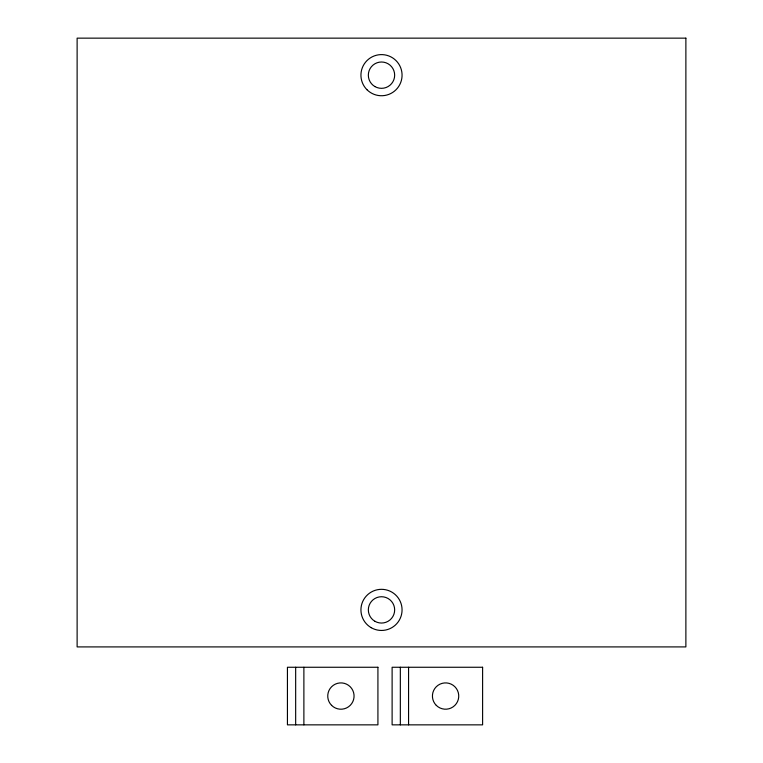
<?xml version="1.0" encoding="UTF-8"?>
<svg xmlns="http://www.w3.org/2000/svg" width="763" height="763" viewBox="0 0 763 763"><rect width="100%" height="100%" fill="white"/><g stroke="black" fill="none" stroke-linecap="round" stroke-linejoin="round"><path stroke-width="1.14" d="M408.567 667.263L408.567 724.85M400.337 667.263L400.337 724.85M303.884 667.263L303.884 724.85M295.663 667.263L295.663 724.85M685.88 38.15L77.12 38.15L77.12 646.91L685.88 646.91L685.88 38.15M377.923 667.263L287.432 667.263L287.432 724.85L377.923 724.85L377.923 667.263M482.607 667.263L392.115 667.263L392.115 724.85L482.607 724.85L482.607 667.263M374.919 621.292A13.162 13.162 0 0 0 394.662 609.895A13.162 13.162 0 0 0 374.919 598.497A13.162 13.162 0 0 0 374.919 621.292M374.919 86.572A13.162 13.162 0 0 0 394.662 75.165A13.162 13.162 0 0 0 374.919 63.768A13.162 13.162 0 0 0 374.919 86.572M371.219 627.701A20.563 20.563 0 0 0 402.063 609.895A20.563 20.563 0 0 0 371.219 592.078A20.563 20.563 0 0 0 371.219 627.701M366.955 89.71A20.563 20.563 0 0 0 401.367 80.496A20.563 20.563 0 0 0 376.178 55.308A20.563 20.563 0 0 0 366.955 89.71M436.283 705.365A13.162 13.162 0 0 0 458.296 699.461A13.162 13.162 0 0 0 442.178 683.343A13.162 13.162 0 0 0 436.283 705.365M331.6 705.365A13.162 13.162 0 0 0 353.622 699.461A13.162 13.162 0 0 0 337.504 683.343A13.162 13.162 0 0 0 331.6 705.365"/></g></svg>
